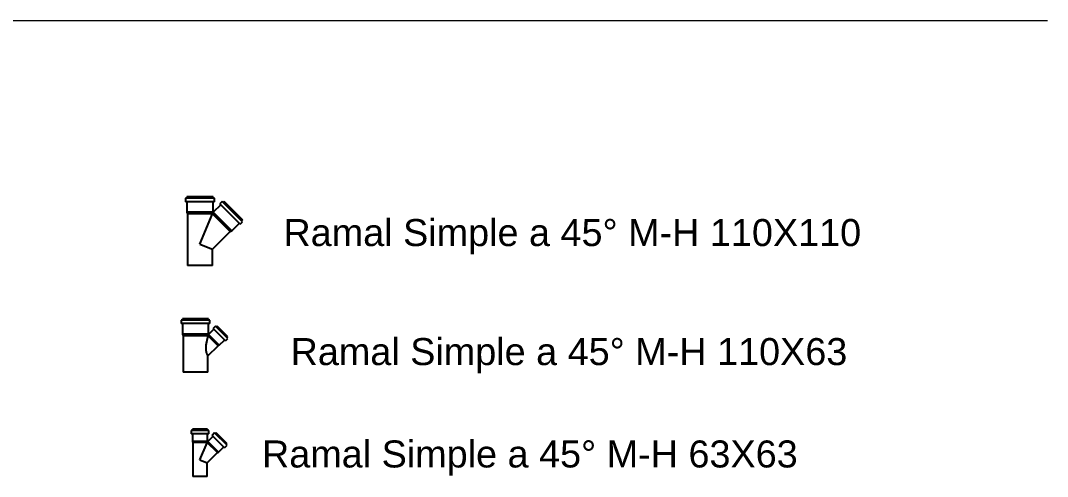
# Model space of a CAD drawing. Header units: metres. Extents: x 4626 to 5839, y 1264 to 1407.
# Drawn here: x 5818.682 to 5823.43, y 1308.229 to 1310.337 of the extents above; entities that cross this region are included whole.
import ezdxf

# ---------------------------------------------------------------- set-up
doc = ezdxf.new("R2010")
doc.units = ezdxf.units.M
doc.layers.get('0').update_dxf_attribs({"lineweight": 9})
doc.layers.add('AMR_IS_Cloaca Primaria', color=7, linetype='Continuous', lineweight=25, true_color=0xa50000)
doc.layers.add('AMR_IS_Referencias', color=2, linetype='Continuous', lineweight=9)
doc.styles.add('arial', font='arial.ttf')

# ---------------------------------------------------------------- blocks, each defined once
blk = doc.blocks.new('RS A 45 110x110 D')
at = {"ltscale": 25.4}
for p, q in [((0.0666, 0.3109), (-0.0666, 0.3109)), ((-0.0666, 0.3109), (-0.0666, 0.2951)), ((0.0666, 0.2951), (-0.0666, 0.2951)), ((0.0609, 0.3172), (-0.0609, 0.3172)), ((-0.0609, 0.3172), (-0.0609, 0.3109)), ((-0.0609, 0.2951), (-0.0609, 0.2469)), ((0.0609, 0.3109), (0.0609, 0.3172)), ((0.0609, 0.2469), (0.0609, 0.2951)), ((0.0666, 0.2951), (0.0666, 0.3109)), ((0.1029, 0.2962), (0.0917, 0.2851)), ((0.186, 0.1908), (0.0917, 0.2851)), ((0.1971, 0.202), (0.1029, 0.2962)), ((0.1114, 0.2966), (0.107, 0.2921)), ((0.1975, 0.2105), (0.1114, 0.2966)), ((0.0609, 0.2469), (-0.0609, 0.2469)), ((-0.0609, 0.2469), (-0.0577, 0.2393)), ((0.0577, 0.2393), (-0.0577, 0.2393)), ((-0.0577, 0.2393), (-0.0577, 0)), ((0, 0.0991), (0.0577, 0.2384)), ((0.0577, 0.2393), (0.0609, 0.2469)), ((0.0577, 0.2384), (0.0577, 0.2393)), ((0.0585, 0.2393), (0.0577, 0.2384)), ((0.0617, 0.2469), (0.0585, 0.2393)), ((0.1402, 0.1576), (0.0585, 0.2393)), ((0.0958, 0.281), (0.0617, 0.2469)), ((0.1478, 0.1608), (0.0617, 0.2469)), ((0.1478, 0.1608), (0.1819, 0.1949)), ((0.186, 0.1908), (0.1971, 0.202)), ((0.193, 0.206), (0.1975, 0.2105)), ((0.0577, 0.0752), (0.1402, 0.1576)), ((0.1402, 0.1576), (0.1478, 0.1608)), ((0, 0.0991), (0.0577, 0.0752)), ((0.0577, 0), (0.0577, 0.0752)), ((0.0577, 0), (-0.0577, 0))]:
    blk.add_line(p, q, dxfattribs=at)
blk = doc.blocks.new('RS A 45 110X63')
at = {"ltscale": 25.4}
for p, q in [((0.0666, 0.2405), (-0.0666, 0.2405)), ((-0.0666, 0.2405), (-0.0666, 0.2248)), ((0.0608, 0.2468), (-0.0608, 0.2468)), ((-0.0608, 0.2468), (-0.0608, 0.2405)), ((0.0608, 0.2405), (0.0608, 0.2468)), ((0.0666, 0.2248), (0.0666, 0.2405)), ((0.0666, 0.2248), (-0.0666, 0.2248)), ((-0.0608, 0.2248), (-0.0608, 0.1765)), ((0.0846, 0.1984), (0.0601, 0.174)), ((0.0608, 0.1765), (0.0608, 0.2248)), ((0.092, 0.2133), (0.0809, 0.2022)), ((0.138, 0.145), (0.0809, 0.2022)), ((0.1491, 0.1562), (0.092, 0.2133)), ((0.0994, 0.2133), (0.0957, 0.2096)), ((0.1491, 0.1636), (0.0994, 0.2133)), ((0.0608, 0.1765), (-0.0608, 0.1765)), ((-0.0608, 0.1765), (-0.0577, 0.1689)), ((0.0577, 0.1689), (-0.0577, 0.1689)), ((-0.0577, 0.1689), (-0.0577, 0)), ((0.0577, 0.1689), (0.0608, 0.1765)), ((0.0577, 0.1686), (0.0577, 0.1689)), ((0.058, 0.1689), (0.0577, 0.1686)), ((0.0601, 0.174), (0.058, 0.1689)), ((0.1048, 0.1222), (0.058, 0.1689)), ((0.1098, 0.1243), (0.0601, 0.174)), ((0.1098, 0.1243), (0.1343, 0.1487)), ((0.138, 0.145), (0.1491, 0.1562)), ((0.1454, 0.1599), (0.1491, 0.1636)), ((0.0577, 0.0751), (0.1048, 0.1222)), ((0.1048, 0.1222), (0.1098, 0.1243)), ((0.0577, 0), (0.0577, 0.0751)), ((0.0577, 0), (-0.0577, 0))]:
    blk.add_line(p, q, dxfattribs=at)
blk.add_open_spline([(0.0577, 0.1686), (0.0577, 0.1686), (0.0577, 0.1686), (0.0577, 0.1686), (0.0576, 0.1684), (0.0575, 0.1677), (0.0573, 0.1673), (0.0568, 0.1655), (0.0564, 0.1639), (0.0554, 0.1603), (0.0548, 0.1582), (0.0537, 0.154), (0.0532, 0.1517), (0.0515, 0.1447), (0.0505, 0.1398), (0.0491, 0.1323), (0.0487, 0.1297), (0.0481, 0.1245), (0.0478, 0.1218), (0.0474, 0.1165), (0.0473, 0.1138), (0.0473, 0.1085), (0.0474, 0.1057), (0.048, 0.1005), (0.0484, 0.0979), (0.0495, 0.0929), (0.0502, 0.0905), (0.0513, 0.0873), (0.0517, 0.0863), (0.0525, 0.0844), (0.0529, 0.0835), (0.0541, 0.081), (0.0549, 0.0796), (0.0562, 0.0773), (0.0568, 0.0765), (0.0575, 0.0754), (0.0577, 0.0751), (0.0577, 0.0751)], degree=3, knots=[0.499639, 0.499639, 0.499639, 0.499639, 0.5, 0.5, 0.515625, 0.515625, 0.53125, 0.53125, 0.5625, 0.5625, 0.59375, 0.59375, 0.625, 0.625, 0.6875, 0.6875, 0.71875, 0.71875, 0.75, 0.75, 0.78125, 0.78125, 0.8125, 0.8125, 0.84375, 0.84375, 0.875, 0.875, 0.890625, 0.890625, 0.90625, 0.90625, 0.9375, 0.9375, 0.96875, 0.96875, 1, 1, 1, 1], dxfattribs=at)
blk = doc.blocks.new('RS A 45 63X63 D')
at = {"ltscale": 25.4}
for p, q in [((0.0404, 0.2128), (-0.0404, 0.2128)), ((-0.0404, 0.2128), (-0.0404, 0.197)), ((0.0404, 0.197), (-0.0404, 0.197)), ((0.0351, 0.218), (-0.0351, 0.218)), ((-0.0351, 0.218), (-0.0351, 0.2128)), ((-0.0351, 0.197), (-0.0351, 0.1624)), ((0.0351, 0.2128), (0.0351, 0.218)), ((0.0351, 0.1624), (0.0351, 0.197)), ((0.0404, 0.197), (0.0404, 0.2128)), ((0.0679, 0.2013), (0.0567, 0.1901)), ((0.1139, 0.133), (0.0567, 0.1901)), ((0.125, 0.1441), (0.0679, 0.2013)), ((0.0753, 0.2013), (0.0716, 0.1975)), ((0.125, 0.1516), (0.0753, 0.2013)), ((0.0351, 0.1624), (-0.0351, 0.1624)), ((-0.0351, 0.1624), (-0.033, 0.1574)), ((0.033, 0.1574), (-0.033, 0.1574)), ((-0.033, 0.1574), (-0.033, 0)), ((0, 0.0763), (0.033, 0.1561)), ((0.033, 0.1574), (0.0351, 0.1624)), ((0.033, 0.1561), (0.033, 0.1574)), ((0.0339, 0.1569), (0.033, 0.1561)), ((0.036, 0.1619), (0.0339, 0.1569)), ((0.0806, 0.1101), (0.0339, 0.1569)), ((0.0604, 0.1864), (0.036, 0.1619)), ((0.0857, 0.1122), (0.036, 0.1619)), ((0.1139, 0.133), (0.125, 0.1441)), ((0.1213, 0.1478), (0.125, 0.1516)), ((0.033, 0.0626), (0.0806, 0.1101)), ((0.0806, 0.1101), (0.0857, 0.1122)), ((0.0857, 0.1122), (0.1101, 0.1367)), ((0, 0.0763), (0.033, 0.0626)), ((0.033, 0), (0.033, 0.0626)), ((0.033, 0), (-0.033, 0))]:
    blk.add_line(p, q, dxfattribs=at)

msp = doc.modelspace()

# ---------------------------------------------------------------- linework, layer by layer
at = {"layer": 'AMR_IS_Cloaca Primaria', "lineweight": 9}
msp.add_lwpolyline([(5813.1156, 1310.3372), (5823.4297, 1310.3372)], dxfattribs=at)

# ---------------------------------------------------------------- block references
at = {"layer": 'AMR_IS_Cloaca Primaria'}
for name, p in [('RS A 45 110x110 D', (5819.5118, 1309.2042)), ('RS A 45 110X63', (5819.4912, 1308.7108)), ('RS A 45 63X63 D', (5819.5118, 1308.2286))]:
    msp.add_blockref(name, p, dxfattribs=at)

# ---------------------------------------------------------------- texts
at = {"layer": 'AMR_IS_Referencias', "char_height": 0.15, "width": 3.547533, "attachment_point": 4, "style": 'arial'}
for s, insert in [('\\pxql;{\\H0.83333x;\\C0;Ramal Simple a 45° M-H 110X110}', (5819.8977, 1309.3378)), ('\\pxql;{\\H0.83333x;\\C0;Ramal Simple a 45° M-H 110X63}', (5819.9307, 1308.7873)), ('\\pxql;{\\H0.83333x;\\C0;Ramal Simple a 45° M-H 63X63}', (5819.7985, 1308.3138))]:
    msp.add_mtext(s, dxfattribs=dict(at, insert=insert))

doc.saveas('drawing.dxf')
